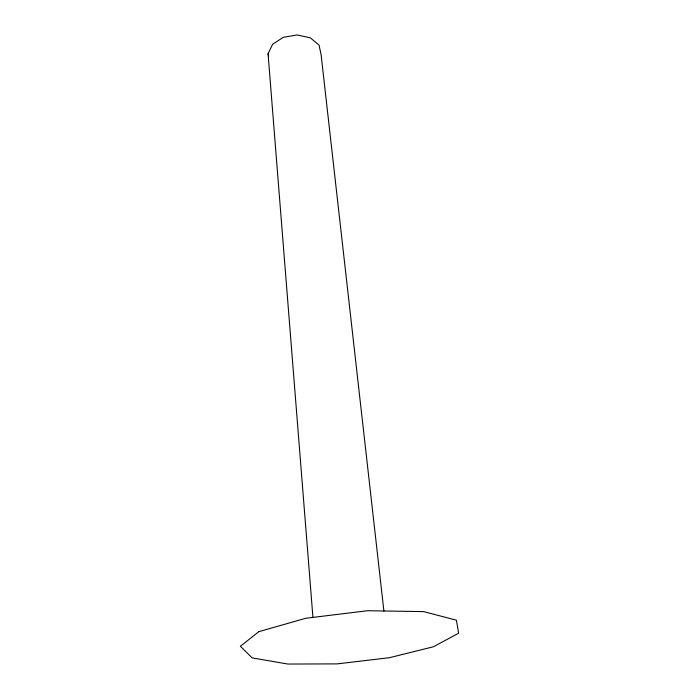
<?xml version="1.0" encoding="UTF-8"?>
<svg xmlns="http://www.w3.org/2000/svg" width="699" height="699" viewBox="0 0 699 699"><rect width="100%" height="100%" fill="white"/><g stroke="black" fill="none" stroke-linecap="round" stroke-linejoin="round"><path stroke-width="1.05" d="M312.934 617.462L268.058 53.762L272.619 44.273L283.287 37.327L297.154 34.95L310.295 37.816L319.032 45.068L321.094 54.609L383.908 611.162M268.058 53.762L268.643 55.85M258.875 631.651L240.369 646.252L252.182 657.89L287.848 664.05L337.224 663.884L389.378 657.715L433.371 646.785L458.631 633.224L456.412 620.196L423.655 611.608L367.534 610.725L305.725 618.283L258.875 631.651"/></g></svg>
